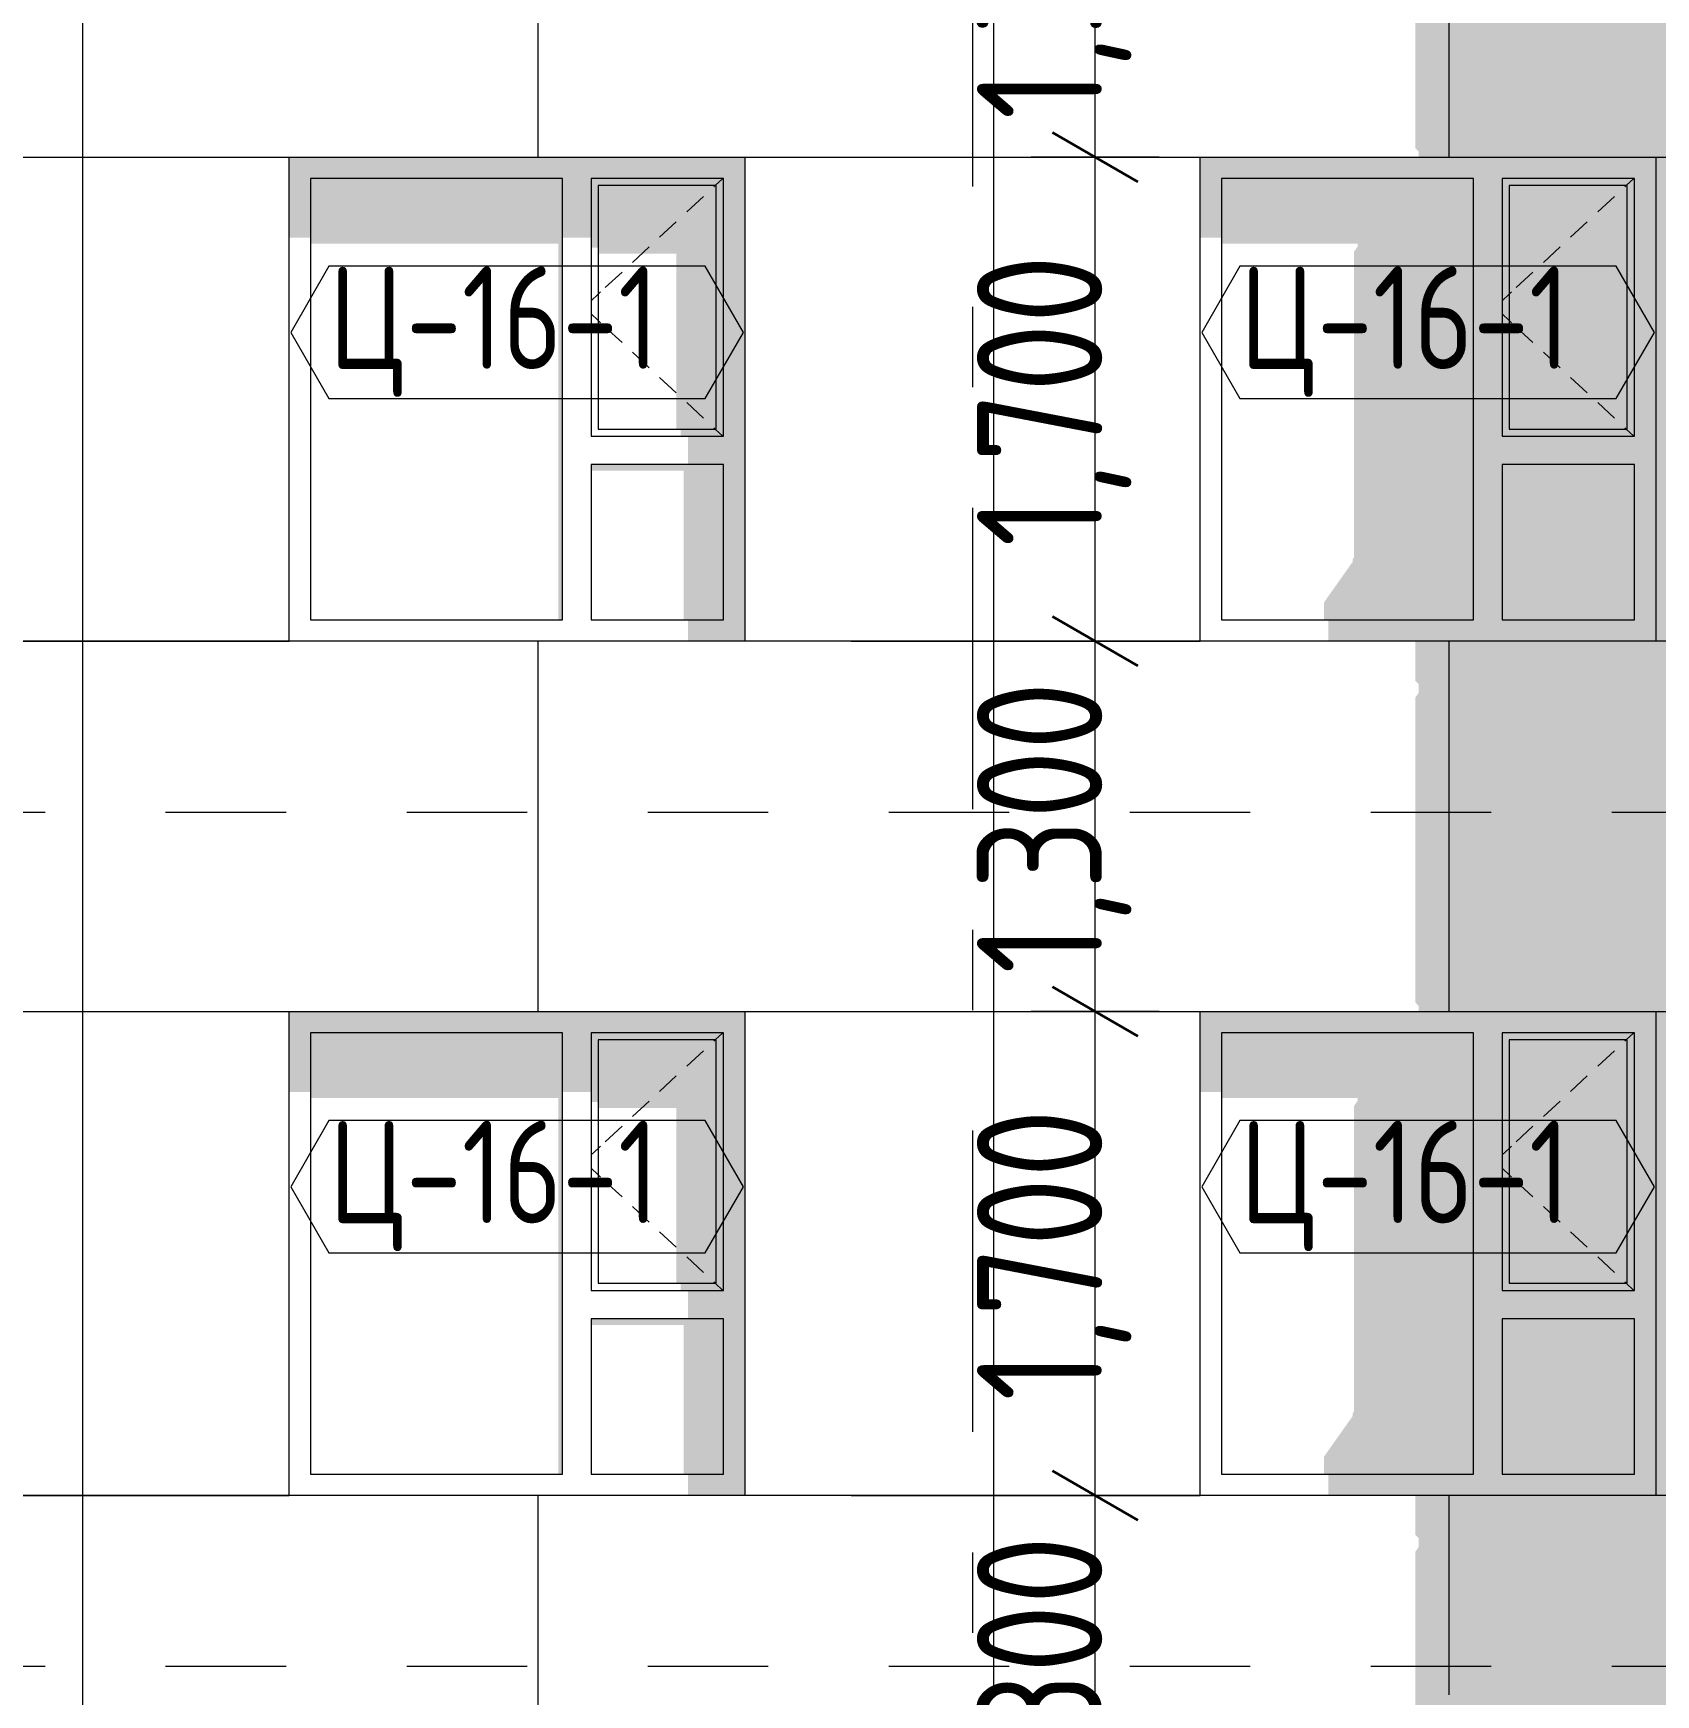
# Model space of a CAD drawing. Header units: millimetres. Extents: x 18162 to 7085488, y 72188 to 247925.
# Drawn here: x 4813140 to 4818840, y 91737 to 97572 of the extents above; entities that cross this region are included whole.
import ezdxf
from ezdxf.enums import TextEntityAlignment as Align

# ---------------------------------------------------------------- set-up
doc = ezdxf.new("R2010")
doc.units = ezdxf.units.MM
doc.header["$MEASUREMENT"] = 0
doc.linetypes.add('Dashed', pattern=[423.333333, 211.666667, -211.666667])
doc.linetypes.add('Double Dashed', pattern=[1093.611073, 529.166651, -211.666656, 141.111112, -211.666656])
for name, color, linetype in [('Archicad Windows', 7, 'Continuous'), ('Structural - Bearing', 7, 'Continuous'), ('Structural - Grid', 7, 'Continuous')]:
    doc.layers.add(name, color=color, linetype=linetype)
doc.styles.add('GENERATED_STYLE_3', font='', dxfattribs={"width": 0.8})
doc.styles.get('GENERATED_STYLE_3').set_extended_font_data('ISOCPEUR MON')
doc.dimstyles.new('GENERATED_STYLE__15', dxfattribs={"dimtxt": 440.00001, "dimasz": 228, "dimexe": 0.18, "dimexo": 150, "dimgap": 0, "dimtad": 1, "dimdec": 0, "dimzin": 0, "dimdsep": 46, "dimtxsty": 'GENERATED_STYLE_3', "dimblk": 'ARROWHEAD_2', "dimblk1": 'ARROWHEAD_2', "dimblk2": 'ARROWHEAD_2', "dimcen": 0.09, "dimclrd": 13, "dimclre": 13, "dimclrt": 13, "dimadec": 0, "dimazin": 0, "dimtfac": 1, "dimtdec": 4, "dimtmove": 0, "dimatfit": 3, "dimfxl": 1, "dimtolj": 1, "dimtzin": 0, "dimarcsym": 0})

# ---------------------------------------------------------------- blocks, each defined once
blk = doc.blocks.new('*X1772', base_point=(4860813, 82836.7))
at = {"layer": 'Structural - Bearing', "color": 8, "linetype": 'Continuous', "lineweight": 13}
for p, q in [((4813313, 94736.7), (4813313, 92436.7)), ((4814913, 94736.7), (4814913, 94136.7)), ((4816513, 94736.7), (4816513, 92436.7)), ((4818113, 94736.7), (4818113, 94136.7)), ((4813101.9, 94136.7), (4813313, 94136.7)), ((4813313, 94136.7), (4814039.5, 94136.7)), ((4815639.5, 94136.7), (4816013, 94136.7)), ((4816013, 94136.7), (4816513, 94136.7)), ((4816513, 94136.7), (4817239.5, 94136.7)), ((4818839.5, 94136.7), (4819213, 94136.7)), ((4813313, 92436.7), (4813101.9, 92436.7)), ((4813101.9, 92436.7), (4813313, 92436.7)), ((4813313, 92436.7), (4814039.5, 92436.7)), ((4813313, 92436.7), (4813313, 91836.7)), ((4814039.5, 92436.7), (4813313, 92436.7)), ((4814913, 92436.7), (4814913, 91836.7)), ((4816013, 92436.7), (4815639.5, 92436.7)), ((4816513, 92436.7), (4816013, 92436.7)), ((4816013, 92436.7), (4816513, 92436.7)), ((4816513, 92436.7), (4817239.5, 92436.7)), ((4816513, 92436.7), (4816513, 91836.7)), ((4817239.5, 92436.7), (4816513, 92436.7)), ((4818113, 92436.7), (4818113, 91836.7)), ((4819213, 92436.7), (4818839.5, 92436.7)), ((4813313, 91836.7), (4813313, 91736.7)), ((4814913, 91836.7), (4814913, 91736.7)), ((4816513, 91836.7), (4816513, 91736.7)), ((4818113, 91836.7), (4818113, 91736.7))]:
    blk.add_line(p, q, dxfattribs=at)
blk = doc.blocks.new('*X1780', base_point=(4860813, 82836.7))
at = {"layer": 'Structural - Bearing', "color": 8, "linetype": 'Continuous', "lineweight": 13}
for p, q in [((4813313, 97736.7), (4813313, 95436.7)), ((4814913, 97736.7), (4814913, 97136.7)), ((4816513, 97736.7), (4816513, 95436.7)), ((4818113, 97736.7), (4818113, 97136.7)), ((4813101.9, 97136.7), (4813313, 97136.7)), ((4813313, 97136.7), (4814039.5, 97136.7)), ((4815639.5, 97136.7), (4816013, 97136.7)), ((4816013, 97136.7), (4816513, 97136.7)), ((4816513, 97136.7), (4817239.5, 97136.7)), ((4818839.5, 97136.7), (4819213, 97136.7)), ((4813313, 95436.7), (4813101.9, 95436.7)), ((4813101.9, 95436.7), (4813313, 95436.7)), ((4813313, 95436.7), (4814039.5, 95436.7)), ((4813313, 95436.7), (4813313, 94836.7)), ((4814039.5, 95436.7), (4813313, 95436.7)), ((4814913, 95436.7), (4814913, 94836.7)), ((4816013, 95436.7), (4815639.5, 95436.7)), ((4816513, 95436.7), (4816013, 95436.7)), ((4816013, 95436.7), (4816513, 95436.7)), ((4816513, 95436.7), (4817239.5, 95436.7)), ((4816513, 95436.7), (4816513, 94836.7)), ((4817239.5, 95436.7), (4816513, 95436.7)), ((4818113, 95436.7), (4818113, 94836.7)), ((4819213, 95436.7), (4818839.5, 95436.7)), ((4813313, 94836.7), (4813313, 94736.7)), ((4814913, 94836.7), (4814913, 94736.7)), ((4816513, 94836.7), (4816513, 94736.7)), ((4818113, 94836.7), (4818113, 94736.7))]:
    blk.add_line(p, q, dxfattribs=at)
blk = doc.blocks.new('*X1968', base_point=(4860813, 82836.7))
at = {"layer": 'Structural - Bearing', "color": 8, "linetype": 'Continuous', "lineweight": 13}
for p, q in [((4813313, 91736.7), (4813313, 89436.7)), ((4814913, 91736.7), (4814913, 91136.7))]:
    blk.add_line(p, q, dxfattribs=at)
blk = doc.blocks.new('*D2099', base_point=(4860813, 82836.7))
at = {"color": 13, "linetype": 'Continuous', "lineweight": 13}
for p, q in [((4816869.9, 91136.7), (4816869.9, 92436.7)), ((4817094.9, 91136.7), (4816644.9, 91136.7)), ((4816869.9, 89436.7), (4816869.9, 91136.7)), ((4817094.9, 89436.7), (4816644.9, 89436.7)), ((4816869.9, 88136.7), (4816869.9, 89436.7))]:
    blk.add_line(p, q, dxfattribs=at)
at = {"color": 12, "linetype": 'Continuous', "lineweight": 35}
for p, q in [((4816719.9, 91223.3), (4817019.9, 91050.1)), ((4816719.9, 89523.3), (4817019.9, 89350.1))]:
    blk.add_line(p, q, dxfattribs=at)
at = {"color": 13, "lineweight": 13, "insert": (4816997.5, 89768.5), "char_height": 440, "attachment_point": 7, "rotation": 90, "style": 'GENERATED_STYLE_3'}
blk.add_mtext('\\A1;{\\pql;\\fISOCPEUR MON|b0|i0|c0|p0;\\W0.800000;1,700}', dxfattribs=at)
blk = doc.blocks.new('ARROWHEAD_2')
at = {"color": 0, "linetype": 'Continuous', "lineweight": 0}
for p, q in [((-0.378, -0.655), (0.378, 0.655)), ((0, 0), (-1, 0))]:
    blk.add_line(p, q, dxfattribs=at)
blk = doc.blocks.new('*D2100', base_point=(4860813, 82836.7))
at = {"color": 12, "linetype": 'Continuous', "lineweight": 35}
for p, q in [((4816719.9, 92523.3), (4817019.9, 92350.1)), ((4816719.9, 91223.3), (4817019.9, 91050.1))]:
    blk.add_line(p, q, dxfattribs=at)
at = {"color": 13, "linetype": 'Continuous', "lineweight": 13}
blk.add_line((4816869.9, 91136.7), (4816869.9, 92436.7), dxfattribs=at)
at = {"color": 13, "lineweight": 13, "insert": (4816997.5, 91268.5), "char_height": 440, "attachment_point": 7, "rotation": 90, "style": 'GENERATED_STYLE_3'}
blk.add_mtext('\\A1;{\\pql;\\fISOCPEUR MON|b0|i0|c0|p0;\\W0.800000;1,300}', dxfattribs=at)
blk = doc.blocks.new('*D2101', base_point=(4860813, 82836.7))
at = {"color": 13, "linetype": 'Continuous', "lineweight": 13}
for p, q in [((4816869.9, 94136.7), (4816869.9, 95436.7)), ((4817094.9, 94136.7), (4816644.9, 94136.7)), ((4816869.9, 92436.7), (4816869.9, 94136.7)), ((4817094.9, 92436.7), (4816644.9, 92436.7)), ((4816869.9, 91136.7), (4816869.9, 92436.7))]:
    blk.add_line(p, q, dxfattribs=at)
at = {"color": 12, "linetype": 'Continuous', "lineweight": 35}
for p, q in [((4816719.9, 94223.3), (4817019.9, 94050.1)), ((4816719.9, 92523.3), (4817019.9, 92350.1))]:
    blk.add_line(p, q, dxfattribs=at)
at = {"color": 13, "lineweight": 13, "insert": (4816997.5, 92768.5), "char_height": 440, "attachment_point": 7, "rotation": 90, "style": 'GENERATED_STYLE_3'}
blk.add_mtext('\\A1;{\\pql;\\fISOCPEUR MON|b0|i0|c0|p0;\\W0.800000;1,700}', dxfattribs=at)
blk = doc.blocks.new('*D2102', base_point=(4860813, 82836.7))
at = {"color": 12, "linetype": 'Continuous', "lineweight": 35}
for p, q in [((4816719.9, 95523.3), (4817019.9, 95350.1)), ((4816719.9, 94223.3), (4817019.9, 94050.1))]:
    blk.add_line(p, q, dxfattribs=at)
at = {"color": 13, "linetype": 'Continuous', "lineweight": 13}
blk.add_line((4816869.9, 94136.7), (4816869.9, 95436.7), dxfattribs=at)
at = {"color": 13, "lineweight": 13, "insert": (4816997.5, 94268.5), "char_height": 440, "attachment_point": 7, "rotation": 90, "style": 'GENERATED_STYLE_3'}
blk.add_mtext('\\A1;{\\pql;\\fISOCPEUR MON|b0|i0|c0|p0;\\W0.800000;1,300}', dxfattribs=at)
blk = doc.blocks.new('*D2103', base_point=(4860813, 82836.7))
at = {"color": 13, "linetype": 'Continuous', "lineweight": 13}
for p, q in [((4816869.9, 97136.7), (4816869.9, 98436.7)), ((4817094.9, 97136.7), (4816644.9, 97136.7)), ((4816869.9, 95436.7), (4816869.9, 97136.7)), ((4817094.9, 95436.7), (4816644.9, 95436.7)), ((4816869.9, 94136.7), (4816869.9, 95436.7))]:
    blk.add_line(p, q, dxfattribs=at)
at = {"color": 12, "linetype": 'Continuous', "lineweight": 35}
for p, q in [((4816719.9, 97223.3), (4817019.9, 97050.1)), ((4816719.9, 95523.3), (4817019.9, 95350.1))]:
    blk.add_line(p, q, dxfattribs=at)
at = {"color": 13, "lineweight": 13, "insert": (4816997.5, 95768.5), "char_height": 440, "attachment_point": 7, "rotation": 90, "style": 'GENERATED_STYLE_3'}
blk.add_mtext('\\A1;{\\pql;\\fISOCPEUR MON|b0|i0|c0|p0;\\W0.800000;1,700}', dxfattribs=at)
blk = doc.blocks.new('*D2104', base_point=(4860813, 82836.7))
at = {"color": 12, "linetype": 'Continuous', "lineweight": 35}
for p, q in [((4816719.9, 98523.3), (4817019.9, 98350.1)), ((4816719.9, 97223.3), (4817019.9, 97050.1))]:
    blk.add_line(p, q, dxfattribs=at)
at = {"color": 13, "linetype": 'Continuous', "lineweight": 13}
blk.add_line((4816869.9, 97136.7), (4816869.9, 98436.7), dxfattribs=at)
at = {"color": 13, "lineweight": 13, "insert": (4816997.5, 97268.5), "char_height": 440, "attachment_point": 7, "rotation": 90, "style": 'GENERATED_STYLE_3'}
blk.add_mtext('\\A1;{\\pql;\\fISOCPEUR MON|b0|i0|c0|p0;\\W0.800000;1,300}', dxfattribs=at)
blk = doc.blocks.new('*D2105', base_point=(4860813, 82836.7))
at = {"color": 12, "linetype": 'Continuous', "lineweight": 35}
for p, q in [((4816719.9, 100223.3), (4817019.9, 100050.1)), ((4816719.9, 98523.3), (4817019.9, 98350.1))]:
    blk.add_line(p, q, dxfattribs=at)
at = {"color": 13, "linetype": 'Continuous', "lineweight": 13}
for p, q in [((4817094.9, 100136.7), (4816644.9, 100136.7)), ((4816869.9, 98436.7), (4816869.9, 100136.7)), ((4817094.9, 98436.7), (4816644.9, 98436.7)), ((4816869.9, 97136.7), (4816869.9, 98436.7))]:
    blk.add_line(p, q, dxfattribs=at)
at = {"color": 13, "lineweight": 13, "insert": (4816997.5, 98768.5), "char_height": 440, "attachment_point": 7, "rotation": 90, "style": 'GENERATED_STYLE_3'}
blk.add_mtext('\\A1;{\\pql;\\fISOCPEUR MON|b0|i0|c0|p0;\\W0.800000;1,700}', dxfattribs=at)
blk = doc.blocks.new('Label_1_3', base_point=(4814839.5, 93286.7))
at = {"color": 13, "linetype": 'Continuous', "lineweight": 13, "flags": 128}
blk.add_lwpolyline([(4814044.4, 93520.9), (4814178.5, 93288.7), (4815500.6, 93288.7), (4815634.7, 93520.9), (4815500.6, 93753.2), (4814178.5, 93753.2)], close=True, dxfattribs=at)
at = {"color": 13, "lineweight": 13, "insert": (4814178.5, 93752.5), "char_height": 360, "attachment_point": 1, "style": 'GENERATED_STYLE_3'}
blk.add_mtext('\\A1;{\\pql;\\pt0,253000;\\fISOCPEUR MON|b0|i0|c0|p0;\\W0.800000;Ц-16-1\\fISOCPEUR MON|b0|i0|c0|p0;\\W0.800000;\\A1{\\H.66x;\\S^  ;}\\fISOCPEUR MON|b0|i0|c0|p0;\\W0.800000;\\fISOCPEUR MON|b0|i0|c0|p0;\\W0.800000;\\A1{\\H.66x;\\S^  ;}\\fISOCPEUR MON|b0|i0|c0|p0;\\W0.800000; \\fISOCPEUR MON|b0|i0|c0|p0;\\W0.800000;\\fISOCPEUR MON|b0|i0|c0|p0;\\W0.800000;\\fISOCPEUR MON|b0|i0|c0|p0;\\W0.800000;\\fISOCPEUR MON|b0|i0|c0|p0;\\W0.800000;\\fISOCPEUR MON|b0|i0|c0|p0;\\W0.800000;\\fISOCPEUR MON|b0|i0|c0|p0;\\W0.800000;\\fISOCPEUR MON|b0|i0|c0|p0;\\W0.800000;\\fISOCPEUR MON|b0|i0|c0|p0;\\W0.800000;\\fISOCPEUR MON|b0|i0|c0|p0;\\W0.800000;\\fISOCPEUR MON|b0|i0|c0|p0;\\W0.800000;\\fISOCPEUR MON|b0|i0|c0|p0;\\W0.800000;\\fISOCPEUR MON|b0|i0|c0|p0;\\W0.800000;\\fISOCPEUR MON|b0|i0|c0|p0;\\W0.800000;\\fISOCPEUR MON|b0|i0|c0|p0;\\W0.800000;\\fISOCPEUR MON|b0|i0|c0|p0;\\W0.800000;\\fISOCPEUR MON|b0|i0|c0|p0;\\W0.800000;\\fISOCPEUR MON|b0|i0|c0|p0;\\W0.800000;\\fISOCPEUR MON|b0|i0|c0|p0;\\W0.800000;\\fISOCPEUR MON|b0|i0|c0|p0;\\W0.800000;\\fISOCPEUR MON|b0|i0|c0|p0;\\W0.800000;\\fISOCPEUR MON|b0|i0|c0|p0;\\W0.800000;\\fISOCPEUR MON|b0|i0|c0|p0;\\W0.800000;\\fISOCPEUR MON|b0|i0|c0|p0;\\W0.800000;\\fISOCPEUR MON|b0|i0|c0|p0;\\W0.800000;\\fISOCPEUR MON|b0|i0|c0|p0;\\W0.800000;\\fISOCPEUR MON|b0|i0|c0|p0;\\W0.800000;\\fISOCPEUR MON|b0|i0|c0|p0;\\W0.800000;\\fISOCPEUR MON|b0|i0|c0|p0;\\W0.800000;\\fISOCPEUR MON|b0|i0|c0|p0;\\W0.800000;\\fISOCPEUR MON|b0|i0|c0|p0;\\W0.800000;\\fISOCPEUR MON|b0|i0|c0|p0;\\W0.800000;\\fISOCPEUR MON|b0|i0|c0|p0;\\W0.800000;\\fISOCPEUR MON|b0|i0|c0|p0;\\W0.800000;\\fISOCPEUR MON|b0|i0|c0|p0;\\W0.800000;\\fISOCPEUR MON|b0|i0|c0|p0;\\W0.800000;\\fISOCPEUR MON|b0|i0|c0|p0;\\W0.800000;\\fISOCPEUR MON|b0|i0|c0|p0;\\W0.800000;\\fISOCPEUR MON|b0|i0|c0|p0;\\W0.800000;\\fISOCPEUR MON|b0|i0|c0|p0;\\W0.800000;\\fISOCPEUR MON|b0|i0|c0|p0;\\W0.800000;\\fISOCPEUR MON|b0|i0|c0|p0;\\W0.800000;\\fISOCPEUR MON|b0|i0|c0|p0;\\W0.800000;\\fISOCPEUR MON|b0|i0|c0|p0;\\W0.800000;}', dxfattribs=at)
blk = doc.blocks.new('Label_2_3', base_point=(4818039.5, 93286.7))
at = {"color": 13, "linetype": 'Continuous', "lineweight": 13, "flags": 128}
blk.add_lwpolyline([(4817244.4, 93520.9), (4817378.5, 93288.7), (4818700.6, 93288.7), (4818834.7, 93520.9), (4818700.6, 93753.2), (4817378.5, 93753.2)], close=True, dxfattribs=at)
at = {"color": 13, "lineweight": 13, "insert": (4817378.5, 93752.5), "char_height": 360, "attachment_point": 1, "style": 'GENERATED_STYLE_3'}
blk.add_mtext('\\A1;{\\pql;\\pt0,253000;\\fISOCPEUR MON|b0|i0|c0|p0;\\W0.800000;Ц-16-1\\fISOCPEUR MON|b0|i0|c0|p0;\\W0.800000;\\A1{\\H.66x;\\S^  ;}\\fISOCPEUR MON|b0|i0|c0|p0;\\W0.800000;\\fISOCPEUR MON|b0|i0|c0|p0;\\W0.800000;\\A1{\\H.66x;\\S^  ;}\\fISOCPEUR MON|b0|i0|c0|p0;\\W0.800000; \\fISOCPEUR MON|b0|i0|c0|p0;\\W0.800000;\\fISOCPEUR MON|b0|i0|c0|p0;\\W0.800000;\\fISOCPEUR MON|b0|i0|c0|p0;\\W0.800000;\\fISOCPEUR MON|b0|i0|c0|p0;\\W0.800000;\\fISOCPEUR MON|b0|i0|c0|p0;\\W0.800000;\\fISOCPEUR MON|b0|i0|c0|p0;\\W0.800000;\\fISOCPEUR MON|b0|i0|c0|p0;\\W0.800000;\\fISOCPEUR MON|b0|i0|c0|p0;\\W0.800000;\\fISOCPEUR MON|b0|i0|c0|p0;\\W0.800000;\\fISOCPEUR MON|b0|i0|c0|p0;\\W0.800000;\\fISOCPEUR MON|b0|i0|c0|p0;\\W0.800000;\\fISOCPEUR MON|b0|i0|c0|p0;\\W0.800000;\\fISOCPEUR MON|b0|i0|c0|p0;\\W0.800000;\\fISOCPEUR MON|b0|i0|c0|p0;\\W0.800000;\\fISOCPEUR MON|b0|i0|c0|p0;\\W0.800000;\\fISOCPEUR MON|b0|i0|c0|p0;\\W0.800000;\\fISOCPEUR MON|b0|i0|c0|p0;\\W0.800000;\\fISOCPEUR MON|b0|i0|c0|p0;\\W0.800000;\\fISOCPEUR MON|b0|i0|c0|p0;\\W0.800000;\\fISOCPEUR MON|b0|i0|c0|p0;\\W0.800000;\\fISOCPEUR MON|b0|i0|c0|p0;\\W0.800000;\\fISOCPEUR MON|b0|i0|c0|p0;\\W0.800000;\\fISOCPEUR MON|b0|i0|c0|p0;\\W0.800000;\\fISOCPEUR MON|b0|i0|c0|p0;\\W0.800000;\\fISOCPEUR MON|b0|i0|c0|p0;\\W0.800000;\\fISOCPEUR MON|b0|i0|c0|p0;\\W0.800000;\\fISOCPEUR MON|b0|i0|c0|p0;\\W0.800000;\\fISOCPEUR MON|b0|i0|c0|p0;\\W0.800000;\\fISOCPEUR MON|b0|i0|c0|p0;\\W0.800000;\\fISOCPEUR MON|b0|i0|c0|p0;\\W0.800000;\\fISOCPEUR MON|b0|i0|c0|p0;\\W0.800000;\\fISOCPEUR MON|b0|i0|c0|p0;\\W0.800000;\\fISOCPEUR MON|b0|i0|c0|p0;\\W0.800000;\\fISOCPEUR MON|b0|i0|c0|p0;\\W0.800000;\\fISOCPEUR MON|b0|i0|c0|p0;\\W0.800000;\\fISOCPEUR MON|b0|i0|c0|p0;\\W0.800000;\\fISOCPEUR MON|b0|i0|c0|p0;\\W0.800000;\\fISOCPEUR MON|b0|i0|c0|p0;\\W0.800000;\\fISOCPEUR MON|b0|i0|c0|p0;\\W0.800000;\\fISOCPEUR MON|b0|i0|c0|p0;\\W0.800000;\\fISOCPEUR MON|b0|i0|c0|p0;\\W0.800000;\\fISOCPEUR MON|b0|i0|c0|p0;\\W0.800000;\\fISOCPEUR MON|b0|i0|c0|p0;\\W0.800000;}', dxfattribs=at)
blk = doc.blocks.new('Label_6_3', base_point=(4814839.5, 96286.7))
at = {"color": 13, "linetype": 'Continuous', "lineweight": 13, "flags": 128}
blk.add_lwpolyline([(4814044.4, 96520.9), (4814178.5, 96288.7), (4815500.6, 96288.7), (4815634.7, 96520.9), (4815500.6, 96753.2), (4814178.5, 96753.2)], close=True, dxfattribs=at)
at = {"color": 13, "lineweight": 13, "insert": (4814178.5, 96752.5), "char_height": 360, "attachment_point": 1, "style": 'GENERATED_STYLE_3'}
blk.add_mtext('\\A1;{\\pql;\\pt0,253000;\\fISOCPEUR MON|b0|i0|c0|p0;\\W0.800000;Ц-16-1\\fISOCPEUR MON|b0|i0|c0|p0;\\W0.800000;\\A1{\\H.66x;\\S^  ;}\\fISOCPEUR MON|b0|i0|c0|p0;\\W0.800000;\\fISOCPEUR MON|b0|i0|c0|p0;\\W0.800000;\\A1{\\H.66x;\\S^  ;}\\fISOCPEUR MON|b0|i0|c0|p0;\\W0.800000; \\fISOCPEUR MON|b0|i0|c0|p0;\\W0.800000;\\fISOCPEUR MON|b0|i0|c0|p0;\\W0.800000;\\fISOCPEUR MON|b0|i0|c0|p0;\\W0.800000;\\fISOCPEUR MON|b0|i0|c0|p0;\\W0.800000;\\fISOCPEUR MON|b0|i0|c0|p0;\\W0.800000;\\fISOCPEUR MON|b0|i0|c0|p0;\\W0.800000;\\fISOCPEUR MON|b0|i0|c0|p0;\\W0.800000;\\fISOCPEUR MON|b0|i0|c0|p0;\\W0.800000;\\fISOCPEUR MON|b0|i0|c0|p0;\\W0.800000;\\fISOCPEUR MON|b0|i0|c0|p0;\\W0.800000;\\fISOCPEUR MON|b0|i0|c0|p0;\\W0.800000;\\fISOCPEUR MON|b0|i0|c0|p0;\\W0.800000;\\fISOCPEUR MON|b0|i0|c0|p0;\\W0.800000;\\fISOCPEUR MON|b0|i0|c0|p0;\\W0.800000;\\fISOCPEUR MON|b0|i0|c0|p0;\\W0.800000;\\fISOCPEUR MON|b0|i0|c0|p0;\\W0.800000;\\fISOCPEUR MON|b0|i0|c0|p0;\\W0.800000;\\fISOCPEUR MON|b0|i0|c0|p0;\\W0.800000;\\fISOCPEUR MON|b0|i0|c0|p0;\\W0.800000;\\fISOCPEUR MON|b0|i0|c0|p0;\\W0.800000;\\fISOCPEUR MON|b0|i0|c0|p0;\\W0.800000;\\fISOCPEUR MON|b0|i0|c0|p0;\\W0.800000;\\fISOCPEUR MON|b0|i0|c0|p0;\\W0.800000;\\fISOCPEUR MON|b0|i0|c0|p0;\\W0.800000;\\fISOCPEUR MON|b0|i0|c0|p0;\\W0.800000;\\fISOCPEUR MON|b0|i0|c0|p0;\\W0.800000;\\fISOCPEUR MON|b0|i0|c0|p0;\\W0.800000;\\fISOCPEUR MON|b0|i0|c0|p0;\\W0.800000;\\fISOCPEUR MON|b0|i0|c0|p0;\\W0.800000;\\fISOCPEUR MON|b0|i0|c0|p0;\\W0.800000;\\fISOCPEUR MON|b0|i0|c0|p0;\\W0.800000;\\fISOCPEUR MON|b0|i0|c0|p0;\\W0.800000;\\fISOCPEUR MON|b0|i0|c0|p0;\\W0.800000;\\fISOCPEUR MON|b0|i0|c0|p0;\\W0.800000;\\fISOCPEUR MON|b0|i0|c0|p0;\\W0.800000;\\fISOCPEUR MON|b0|i0|c0|p0;\\W0.800000;\\fISOCPEUR MON|b0|i0|c0|p0;\\W0.800000;\\fISOCPEUR MON|b0|i0|c0|p0;\\W0.800000;\\fISOCPEUR MON|b0|i0|c0|p0;\\W0.800000;\\fISOCPEUR MON|b0|i0|c0|p0;\\W0.800000;\\fISOCPEUR MON|b0|i0|c0|p0;\\W0.800000;\\fISOCPEUR MON|b0|i0|c0|p0;\\W0.800000;\\fISOCPEUR MON|b0|i0|c0|p0;\\W0.800000;}', dxfattribs=at)
blk = doc.blocks.new('Label_7_3', base_point=(4818039.5, 96286.7))
at = {"color": 13, "linetype": 'Continuous', "lineweight": 13, "flags": 128}
blk.add_lwpolyline([(4817244.4, 96520.9), (4817378.5, 96288.7), (4818700.6, 96288.7), (4818834.7, 96520.9), (4818700.6, 96753.2), (4817378.5, 96753.2)], close=True, dxfattribs=at)
at = {"color": 13, "lineweight": 13, "insert": (4817378.5, 96752.5), "char_height": 360, "attachment_point": 1, "style": 'GENERATED_STYLE_3'}
blk.add_mtext('\\A1;{\\pql;\\pt0,253000;\\fISOCPEUR MON|b0|i0|c0|p0;\\W0.800000;Ц-16-1\\fISOCPEUR MON|b0|i0|c0|p0;\\W0.800000;\\A1{\\H.66x;\\S^  ;}\\fISOCPEUR MON|b0|i0|c0|p0;\\W0.800000;\\fISOCPEUR MON|b0|i0|c0|p0;\\W0.800000;\\A1{\\H.66x;\\S^  ;}\\fISOCPEUR MON|b0|i0|c0|p0;\\W0.800000; \\fISOCPEUR MON|b0|i0|c0|p0;\\W0.800000;\\fISOCPEUR MON|b0|i0|c0|p0;\\W0.800000;\\fISOCPEUR MON|b0|i0|c0|p0;\\W0.800000;\\fISOCPEUR MON|b0|i0|c0|p0;\\W0.800000;\\fISOCPEUR MON|b0|i0|c0|p0;\\W0.800000;\\fISOCPEUR MON|b0|i0|c0|p0;\\W0.800000;\\fISOCPEUR MON|b0|i0|c0|p0;\\W0.800000;\\fISOCPEUR MON|b0|i0|c0|p0;\\W0.800000;\\fISOCPEUR MON|b0|i0|c0|p0;\\W0.800000;\\fISOCPEUR MON|b0|i0|c0|p0;\\W0.800000;\\fISOCPEUR MON|b0|i0|c0|p0;\\W0.800000;\\fISOCPEUR MON|b0|i0|c0|p0;\\W0.800000;\\fISOCPEUR MON|b0|i0|c0|p0;\\W0.800000;\\fISOCPEUR MON|b0|i0|c0|p0;\\W0.800000;\\fISOCPEUR MON|b0|i0|c0|p0;\\W0.800000;\\fISOCPEUR MON|b0|i0|c0|p0;\\W0.800000;\\fISOCPEUR MON|b0|i0|c0|p0;\\W0.800000;\\fISOCPEUR MON|b0|i0|c0|p0;\\W0.800000;\\fISOCPEUR MON|b0|i0|c0|p0;\\W0.800000;\\fISOCPEUR MON|b0|i0|c0|p0;\\W0.800000;\\fISOCPEUR MON|b0|i0|c0|p0;\\W0.800000;\\fISOCPEUR MON|b0|i0|c0|p0;\\W0.800000;\\fISOCPEUR MON|b0|i0|c0|p0;\\W0.800000;\\fISOCPEUR MON|b0|i0|c0|p0;\\W0.800000;\\fISOCPEUR MON|b0|i0|c0|p0;\\W0.800000;\\fISOCPEUR MON|b0|i0|c0|p0;\\W0.800000;\\fISOCPEUR MON|b0|i0|c0|p0;\\W0.800000;\\fISOCPEUR MON|b0|i0|c0|p0;\\W0.800000;\\fISOCPEUR MON|b0|i0|c0|p0;\\W0.800000;\\fISOCPEUR MON|b0|i0|c0|p0;\\W0.800000;\\fISOCPEUR MON|b0|i0|c0|p0;\\W0.800000;\\fISOCPEUR MON|b0|i0|c0|p0;\\W0.800000;\\fISOCPEUR MON|b0|i0|c0|p0;\\W0.800000;\\fISOCPEUR MON|b0|i0|c0|p0;\\W0.800000;\\fISOCPEUR MON|b0|i0|c0|p0;\\W0.800000;\\fISOCPEUR MON|b0|i0|c0|p0;\\W0.800000;\\fISOCPEUR MON|b0|i0|c0|p0;\\W0.800000;\\fISOCPEUR MON|b0|i0|c0|p0;\\W0.800000;\\fISOCPEUR MON|b0|i0|c0|p0;\\W0.800000;\\fISOCPEUR MON|b0|i0|c0|p0;\\W0.800000;\\fISOCPEUR MON|b0|i0|c0|p0;\\W0.800000;\\fISOCPEUR MON|b0|i0|c0|p0;\\W0.800000;\\fISOCPEUR MON|b0|i0|c0|p0;\\W0.800000;}', dxfattribs=at)
blk = doc.blocks.new('Standard grid marker[369]_3', base_point=(4816439.5, 142836.7))
at = {"layer": 'Structural - Grid', "color": 13, "linetype": 'Double Dashed', "lineweight": 13, "ltscale": 2}
blk.add_line((4816439.5, 141836.7), (4816439.5, 80336.7), dxfattribs=at)
at = {"layer": 'Structural - Grid', "color": 13, "lineweight": 13, "style": 'GENERATED_STYLE_3'}
blk.add_attdef('AC_MarkerText_1', text='', height=500, rotation=360, dxfattribs=at).set_placement((4816439.5, 78986.7), align=Align.TOP_CENTER)

msp = doc.modelspace()

# ---------------------------------------------------------------- hatches: boundary and pattern name
at = {"layer": 'Archicad Windows', "linetype": 'Continuous', "lineweight": 0}
for points in [[(4814999.5, 97061.7), (4815099.5, 97061.7), (4815564.5, 97061.7), (4815639.5, 97061.7), (4815639.5, 97136.7), (4814039.5, 97136.7), (4814039.5, 97061.7), (4814114.5, 97061.7)], [(4818199.5, 97061.7), (4818299.5, 97061.7), (4818764.5, 97061.7), (4818839.5, 97061.7), (4818839.5, 97136.7), (4817239.5, 97136.7), (4817239.5, 97061.7), (4817314.5, 97061.7)], [(4814039.5, 97061.7), (4814039.5, 96853.8), (4814114.5, 96853.8), (4814114.5, 97061.7)], [(4814999.5, 97061.7), (4814114.5, 97061.7), (4814114.5, 96832.6), (4814984.5, 96832.6), (4814984.5, 95511.7), (4814999.5, 95511.7)], [(4815099.5, 97061.7), (4814999.5, 97061.7), (4814999.5, 96853.8), (4815099.5, 96853.8)], [(4815564.5, 97061.7), (4815099.5, 97061.7), (4815099.5, 97036.7), (4815124.5, 97036.7), (4815539.5, 97036.7), (4815564.5, 97036.7)], [(4815099.5, 97036.7), (4815099.5, 96818.5), (4815124.5, 96818.5), (4815124.5, 97036.7)], [(4815539.5, 97036.7), (4815124.5, 97036.7), (4815124.5, 96797.3), (4815399.5, 96797.3), (4815399.5, 96181.7), (4815539.5, 96181.7)], [(4815539.5, 96181.7), (4815564.5, 96181.7), (4815564.5, 97036.7), (4815539.5, 97036.7)], [(4815564.5, 96156.7), (4815564.5, 96056.7), (4815564.5, 95511.7), (4815639.5, 95511.7), (4815639.5, 97061.7), (4815564.5, 97061.7)], [(4817314.5, 97061.7), (4817239.5, 97061.7), (4817239.5, 96853.8), (4817314.5, 96853.8)], [(4818199.5, 97061.7), (4817314.5, 97061.7), (4817314.5, 96832.6), (4817792.1, 96832.6), (4817792.1, 96821.9), (4817779.5, 96804.2), (4817779.5, 95731.2), (4817774.5, 95724.2), (4817774.5, 95714.9), (4817674.5, 95573.4), (4817674.5, 95511.7), (4818199.5, 95511.7)], [(4818299.5, 96056.7), (4818299.5, 96156.7), (4818299.5, 97061.7), (4818199.5, 97061.7), (4818199.5, 95511.7), (4818299.5, 95511.7)], [(4818764.5, 97061.7), (4818299.5, 97061.7), (4818299.5, 97036.7), (4818324.5, 97036.7), (4818739.5, 97036.7), (4818764.5, 97036.7)], [(4818324.5, 97036.7), (4818299.5, 97036.7), (4818299.5, 96181.7), (4818324.5, 96181.7)], [(4818739.5, 96181.7), (4818739.5, 97036.7), (4818324.5, 97036.7), (4818324.5, 96181.7)], [(4818739.5, 96181.7), (4818764.5, 96181.7), (4818764.5, 97036.7), (4818739.5, 97036.7)], [(4818764.5, 96156.7), (4818764.5, 96056.7), (4818764.5, 95511.7), (4818839.5, 95511.7), (4818839.5, 97061.7), (4818764.5, 97061.7)], [(4815564.5, 96181.7), (4815414.5, 96181.7), (4815414.5, 96156.7), (4815564.5, 96156.7)], [(4818324.5, 96181.7), (4818299.5, 96181.7), (4818299.5, 96156.7), (4818764.5, 96156.7), (4818764.5, 96181.7), (4818739.5, 96181.7)], [(4815564.5, 96156.7), (4815439.5, 96156.7), (4815439.5, 96056.7), (4815564.5, 96056.7)], [(4818764.5, 96056.7), (4818764.5, 96156.7), (4818299.5, 96156.7), (4818299.5, 96056.7)], [(4815564.5, 96056.7), (4815099.5, 96056.7), (4815099.5, 96035.5), (4815424.5, 96035.5), (4815424.5, 95511.7), (4815564.5, 95511.7)], [(4818764.5, 95511.7), (4818764.5, 96056.7), (4818299.5, 96056.7), (4818299.5, 95511.7)], [(4815439.5, 95436.7), (4815639.5, 95436.7), (4815639.5, 95511.7), (4815439.5, 95511.7)], [(4818839.5, 95511.7), (4817689.5, 95511.7), (4817689.5, 95436.7), (4818839.5, 95436.7)], [(4814999.5, 94061.7), (4815099.5, 94061.7), (4815564.5, 94061.7), (4815639.5, 94061.7), (4815639.5, 94136.7), (4814039.5, 94136.7), (4814039.5, 94061.7), (4814114.5, 94061.7)], [(4818199.5, 94061.7), (4818299.5, 94061.7), (4818764.5, 94061.7), (4818839.5, 94061.7), (4818839.5, 94136.7), (4817239.5, 94136.7), (4817239.5, 94061.7), (4817314.5, 94061.7)], [(4814039.5, 93853.8), (4814114.5, 93853.8), (4814114.5, 94061.7), (4814039.5, 94061.7)], [(4814999.5, 94061.7), (4814114.5, 94061.7), (4814114.5, 93832.6), (4814984.5, 93832.6), (4814984.5, 92511.7), (4814999.5, 92511.7)], [(4815099.5, 94061.7), (4814999.5, 94061.7), (4814999.5, 93853.8), (4815099.5, 93853.8)], [(4815564.5, 94061.7), (4815099.5, 94061.7), (4815099.5, 94036.7), (4815124.5, 94036.7), (4815539.5, 94036.7), (4815564.5, 94036.7)], [(4815564.5, 93156.7), (4815564.5, 93056.7), (4815564.5, 92511.7), (4815639.5, 92511.7), (4815639.5, 94061.7), (4815564.5, 94061.7)], [(4817314.5, 94061.7), (4817239.5, 94061.7), (4817239.5, 93853.8), (4817314.5, 93853.8)], [(4817314.5, 94061.7), (4817314.5, 93832.6), (4817792.1, 93832.6), (4817792.1, 93821.9), (4817779.5, 93804.2), (4817779.5, 92731.2), (4817774.5, 92724.2), (4817774.5, 92714.9), (4817674.5, 92573.4), (4817674.5, 92511.7), (4818199.5, 92511.7), (4818199.5, 94061.7)], [(4818299.5, 93056.7), (4818299.5, 93156.7), (4818299.5, 94061.7), (4818199.5, 94061.7), (4818199.5, 92511.7), (4818299.5, 92511.7)], [(4818764.5, 94061.7), (4818299.5, 94061.7), (4818299.5, 94036.7), (4818324.5, 94036.7), (4818739.5, 94036.7), (4818764.5, 94036.7)], [(4818764.5, 93156.7), (4818764.5, 93056.7), (4818764.5, 92511.7), (4818839.5, 92511.7), (4818839.5, 94061.7), (4818764.5, 94061.7)], [(4815099.5, 94036.7), (4815099.5, 93818.5), (4815124.5, 93818.5), (4815124.5, 94036.7)], [(4815539.5, 94036.7), (4815124.5, 94036.7), (4815124.5, 93797.3), (4815399.5, 93797.3), (4815399.5, 93181.7), (4815539.5, 93181.7)], [(4815539.5, 93181.7), (4815564.5, 93181.7), (4815564.5, 94036.7), (4815539.5, 94036.7)], [(4818324.5, 94036.7), (4818299.5, 94036.7), (4818299.5, 93181.7), (4818324.5, 93181.7)], [(4818739.5, 93181.7), (4818739.5, 94036.7), (4818324.5, 94036.7), (4818324.5, 93181.7)], [(4818739.5, 93181.7), (4818764.5, 93181.7), (4818764.5, 94036.7), (4818739.5, 94036.7)], [(4815564.5, 93181.7), (4815414.5, 93181.7), (4815414.5, 93156.7), (4815564.5, 93156.7)], [(4815564.5, 93156.7), (4815439.5, 93156.7), (4815439.5, 93056.7), (4815564.5, 93056.7)], [(4818324.5, 93181.7), (4818299.5, 93181.7), (4818299.5, 93156.7), (4818764.5, 93156.7), (4818764.5, 93181.7), (4818739.5, 93181.7)], [(4818764.5, 93056.7), (4818764.5, 93156.7), (4818299.5, 93156.7), (4818299.5, 93056.7)], [(4815099.5, 93056.7), (4815099.5, 93035.5), (4815424.5, 93035.5), (4815424.5, 92511.7), (4815564.5, 92511.7), (4815564.5, 93056.7)], [(4818764.5, 92511.7), (4818764.5, 93056.7), (4818299.5, 93056.7), (4818299.5, 92511.7)], [(4815439.5, 92436.7), (4815639.5, 92436.7), (4815639.5, 92511.7), (4815439.5, 92511.7)], [(4818839.5, 92511.7), (4817689.5, 92511.7), (4817689.5, 92436.7), (4818839.5, 92436.7)]]:
    msp.add_hatch(color=49, dxfattribs=at).paths.add_polyline_path(points)
at = {"layer": 'Structural - Bearing', "linetype": 'Continuous', "lineweight": 0}
for points in [[(4817994.5, 95238.2), (4817994.5, 94736.7), (4819239.5, 94736.7), (4819239.5, 94786.7), (4819427.5, 94786.7), (4819427.5, 94806.7), (4819289.5, 94806.7), (4819289.5, 94866.7), (4819277.1, 94866.7), (4819277.1, 97496.7), (4819289.5, 97496.7), (4819289.5, 97556.7), (4822489.5, 97556.7), (4822489.5, 97516), (4822539.5, 97586.7), (4819239.5, 97586.7), (4819239.5, 97736.7), (4817994.5, 97736.7), (4817994.5, 97168.2), (4818007.1, 97155.6), (4818007.1, 97136.7), (4818839.5, 97136.7), (4818839.5, 95436.7), (4817994.5, 95436.7), (4817994.5, 95298.2), (4818007.1, 95285.6), (4818007.1, 95256)], [(4818007.1, 92256), (4817994.5, 92238.2), (4817994.5, 91736.7), (4819239.5, 91736.7), (4819239.5, 91786.7), (4822475.4, 91786.7), (4822489.5, 91806.7), (4819289.5, 91806.7), (4819289.5, 91866.7), (4819277.1, 91866.7), (4819277.1, 94496.7), (4819289.5, 94496.7), (4819289.5, 94556.7), (4822489.5, 94556.7), (4822489.5, 94516), (4822539.5, 94586.7), (4819239.5, 94586.7), (4819239.5, 94736.7), (4817994.5, 94736.7), (4817994.5, 94168.2), (4818007.1, 94155.6), (4818007.1, 94136.7), (4818839.5, 94136.7), (4818839.5, 92436.7), (4817994.5, 92436.7), (4817994.5, 92298.2), (4818007.1, 92285.6)], [(4817994.5, 91168.2), (4818007.1, 91155.6), (4818007.1, 91136.7), (4818839.5, 91136.7), (4818839.5, 89436.7), (4817994.5, 89436.7), (4817994.5, 89298.2), (4818007.1, 89285.6), (4818007.1, 89256), (4817994.5, 89238.2), (4817994.5, 88786.7), (4819427.5, 88786.7), (4819427.5, 88806.7), (4819289.5, 88806.7), (4819289.5, 88866.7), (4819277.1, 88866.7), (4819277.1, 91496.7), (4819289.5, 91496.7), (4819289.5, 91556.7), (4822489.5, 91556.7), (4822489.5, 91516), (4822539.5, 91586.7), (4819239.5, 91586.7), (4819239.5, 91736.7), (4817994.5, 91736.7)]]:
    msp.add_hatch(color=49, dxfattribs=at).paths.add_polyline_path(points)

# ---------------------------------------------------------------- linework, layer by layer
at = {"color": 8, "linetype": 'Dashed', "lineweight": 13, "ltscale": 2}
for p, q in [((4805138.5, 94836.7), (4846132, 94836.7)), ((4805138.5, 91836.7), (4846132, 91836.7))]:
    msp.add_line(p, q, dxfattribs=at)
at = {"layer": 'Archicad Windows', "color": 7, "linetype": 'Continuous', "lineweight": 13}
for p, q in [((4814039.5, 97136.7), (4815639.5, 97136.7)), ((4814039.5, 95436.7), (4814039.5, 97136.7)), ((4815639.5, 97136.7), (4815639.5, 95436.7)), ((4817239.5, 95436.7), (4817239.5, 97136.7)), ((4817239.5, 97136.7), (4818839.5, 97136.7)), ((4818839.5, 97136.7), (4818839.5, 95436.7)), ((4815639.5, 95436.7), (4814039.5, 95436.7)), ((4818839.5, 95436.7), (4817239.5, 95436.7)), ((4814039.5, 94136.7), (4815639.5, 94136.7)), ((4814039.5, 92436.7), (4814039.5, 94136.7)), ((4815639.5, 94136.7), (4815639.5, 92436.7)), ((4817239.5, 92436.7), (4817239.5, 94136.7)), ((4817239.5, 94136.7), (4818839.5, 94136.7)), ((4818839.5, 94136.7), (4818839.5, 92436.7)), ((4815639.5, 92436.7), (4814039.5, 92436.7)), ((4818839.5, 92436.7), (4817239.5, 92436.7))]:
    msp.add_line(p, q, dxfattribs=at)
at = {"layer": 'Archicad Windows', "color": 7, "linetype": 'Continuous', "lineweight": 9}
for p, q in [((4814114.5, 97061.7), (4814114.5, 95511.7)), ((4814999.5, 97061.7), (4814114.5, 97061.7)), ((4814999.5, 95511.7), (4814999.5, 97061.7)), ((4815099.5, 97061.7), (4815099.5, 96156.7)), ((4815564.5, 97061.7), (4815099.5, 97061.7)), ((4815124.5, 97036.7), (4815124.5, 96181.7)), ((4815539.5, 97036.7), (4815124.5, 97036.7)), ((4815535.6, 97036.7), (4815530.9, 97032.3)), ((4815562.6, 97061.7), (4815535.6, 97036.7)), ((4815539.5, 96181.7), (4815539.5, 97036.7)), ((4815564.5, 96156.7), (4815564.5, 97061.7)), ((4817314.5, 97061.7), (4817314.5, 95511.7)), ((4818199.5, 97061.7), (4817314.5, 97061.7)), ((4818199.5, 95511.7), (4818199.5, 97061.7)), ((4818299.5, 97061.7), (4818299.5, 96156.7)), ((4818764.5, 97061.7), (4818299.5, 97061.7)), ((4818324.5, 97036.7), (4818324.5, 96181.7)), ((4818739.5, 97036.7), (4818324.5, 97036.7)), ((4818735.6, 97036.7), (4818730.9, 97032.3)), ((4818762.6, 97061.7), (4818735.6, 97036.7)), ((4818739.5, 96181.7), (4818739.5, 97036.7)), ((4818764.5, 96156.7), (4818764.5, 97061.7)), ((4815494.2, 96998.3), (4815435.5, 96943.9)), ((4818694.2, 96998.3), (4818635.5, 96943.9)), ((4815398.9, 96909.9), (4815340.2, 96855.5)), ((4818598.9, 96909.9), (4818540.2, 96855.5)), ((4815303.5, 96821.5), (4815244.9, 96767.1)), ((4818503.5, 96821.5), (4818444.9, 96767.1)), ((4815208.2, 96733.1), (4815149.5, 96678.7)), ((4818408.2, 96733.1), (4818349.5, 96678.7)), ((4815124.5, 96655.5), (4815099.5, 96632.4)), ((4815133.2, 96663.6), (4815124.5, 96655.5)), ((4818324.5, 96655.5), (4818299.5, 96632.4)), ((4818333.2, 96663.6), (4818324.5, 96655.5)), ((4815124.5, 96562.8), (4815099.5, 96586)), ((4818324.5, 96562.8), (4818299.5, 96586)), ((4815133.2, 96554.8), (4815124.5, 96562.8)), ((4815208.2, 96485.2), (4815149.5, 96539.6)), ((4818333.2, 96554.8), (4818324.5, 96562.8)), ((4818408.2, 96485.2), (4818349.5, 96539.6)), ((4815303.5, 96396.8), (4815244.9, 96451.2)), ((4818503.5, 96396.8), (4818444.9, 96451.2)), ((4815398.9, 96308.5), (4815340.2, 96362.9)), ((4818598.9, 96308.5), (4818540.2, 96362.9)), ((4815494.2, 96220.1), (4815435.5, 96274.5)), ((4818694.2, 96220.1), (4818635.5, 96274.5)), ((4815124.5, 96181.7), (4815539.5, 96181.7)), ((4815535.6, 96181.7), (4815530.9, 96186.1)), ((4815562.6, 96156.7), (4815535.6, 96181.7)), ((4818324.5, 96181.7), (4818739.5, 96181.7)), ((4818735.6, 96181.7), (4818730.9, 96186.1)), ((4818762.6, 96156.7), (4818735.6, 96181.7)), ((4815099.5, 96156.7), (4815564.5, 96156.7)), ((4818299.5, 96156.7), (4818764.5, 96156.7)), ((4815099.5, 96056.7), (4815099.5, 95511.7)), ((4815564.5, 96056.7), (4815099.5, 96056.7)), ((4815564.5, 95511.7), (4815564.5, 96056.7)), ((4818299.5, 96056.7), (4818299.5, 95511.7)), ((4818764.5, 96056.7), (4818299.5, 96056.7)), ((4818764.5, 95511.7), (4818764.5, 96056.7)), ((4814114.5, 95511.7), (4814999.5, 95511.7)), ((4815099.5, 95511.7), (4815564.5, 95511.7)), ((4817314.5, 95511.7), (4818199.5, 95511.7)), ((4818299.5, 95511.7), (4818764.5, 95511.7)), ((4814114.5, 94061.7), (4814114.5, 92511.7)), ((4814999.5, 94061.7), (4814114.5, 94061.7)), ((4814999.5, 92511.7), (4814999.5, 94061.7)), ((4815099.5, 94061.7), (4815099.5, 93156.7)), ((4815564.5, 94061.7), (4815099.5, 94061.7)), ((4815562.6, 94061.7), (4815535.6, 94036.7)), ((4815564.5, 93156.7), (4815564.5, 94061.7)), ((4817314.5, 94061.7), (4817314.5, 92511.7)), ((4818199.5, 94061.7), (4817314.5, 94061.7)), ((4818199.5, 92511.7), (4818199.5, 94061.7)), ((4818299.5, 94061.7), (4818299.5, 93156.7)), ((4818764.5, 94061.7), (4818299.5, 94061.7)), ((4818762.6, 94061.7), (4818735.6, 94036.7)), ((4818764.5, 93156.7), (4818764.5, 94061.7)), ((4815124.5, 94036.7), (4815124.5, 93181.7)), ((4815539.5, 94036.7), (4815124.5, 94036.7)), ((4815535.6, 94036.7), (4815530.9, 94032.3)), ((4815539.5, 93181.7), (4815539.5, 94036.7)), ((4818324.5, 94036.7), (4818324.5, 93181.7)), ((4818739.5, 94036.7), (4818324.5, 94036.7)), ((4818735.6, 94036.7), (4818730.9, 94032.3)), ((4818739.5, 93181.7), (4818739.5, 94036.7)), ((4815494.2, 93998.3), (4815435.5, 93943.9)), ((4818694.2, 93998.3), (4818635.5, 93943.9)), ((4815398.9, 93909.9), (4815340.2, 93855.5)), ((4818598.9, 93909.9), (4818540.2, 93855.5)), ((4815303.5, 93821.5), (4815244.9, 93767.1)), ((4818503.5, 93821.5), (4818444.9, 93767.1)), ((4815208.2, 93733.1), (4815149.5, 93678.7)), ((4818408.2, 93733.1), (4818349.5, 93678.7)), ((4815124.5, 93655.5), (4815099.5, 93632.4)), ((4815133.2, 93663.6), (4815124.5, 93655.5)), ((4818324.5, 93655.5), (4818299.5, 93632.4)), ((4818333.2, 93663.6), (4818324.5, 93655.5)), ((4815124.5, 93562.8), (4815099.5, 93586)), ((4815133.2, 93554.8), (4815124.5, 93562.8)), ((4815208.2, 93485.2), (4815149.5, 93539.6)), ((4818324.5, 93562.8), (4818299.5, 93586)), ((4818333.2, 93554.8), (4818324.5, 93562.8)), ((4818408.2, 93485.2), (4818349.5, 93539.6)), ((4815303.5, 93396.8), (4815244.9, 93451.2)), ((4818503.5, 93396.8), (4818444.9, 93451.2)), ((4815398.9, 93308.5), (4815340.2, 93362.9)), ((4818598.9, 93308.5), (4818540.2, 93362.9)), ((4815494.2, 93220.1), (4815435.5, 93274.5)), ((4818694.2, 93220.1), (4818635.5, 93274.5)), ((4815535.6, 93181.7), (4815530.9, 93186.1)), ((4818735.6, 93181.7), (4818730.9, 93186.1)), ((4815099.5, 93156.7), (4815564.5, 93156.7)), ((4815124.5, 93181.7), (4815539.5, 93181.7)), ((4815562.6, 93156.7), (4815535.6, 93181.7)), ((4818299.5, 93156.7), (4818764.5, 93156.7)), ((4818324.5, 93181.7), (4818739.5, 93181.7)), ((4818762.6, 93156.7), (4818735.6, 93181.7)), ((4815099.5, 93056.7), (4815099.5, 92511.7)), ((4815564.5, 93056.7), (4815099.5, 93056.7)), ((4815564.5, 92511.7), (4815564.5, 93056.7)), ((4818299.5, 93056.7), (4818299.5, 92511.7)), ((4818764.5, 93056.7), (4818299.5, 93056.7)), ((4818764.5, 92511.7), (4818764.5, 93056.7)), ((4814114.5, 92511.7), (4814999.5, 92511.7)), ((4815099.5, 92511.7), (4815564.5, 92511.7)), ((4817314.5, 92511.7), (4818199.5, 92511.7)), ((4818299.5, 92511.7), (4818764.5, 92511.7))]:
    msp.add_line(p, q, dxfattribs=at)

# ---------------------------------------------------------------- block references
at = {"color": 12, "linetype": 'Continuous', "lineweight": 13}
for name, p in [('Label_6_3', (4814839.5, 96286.7)), ('Label_7_3', (4818039.5, 96286.7)), ('Label_1_3', (4814839.5, 93286.7)), ('Label_2_3', (4818039.5, 93286.7))]:
    msp.add_blockref(name, p, dxfattribs=at)
at = {"layer": 'Structural - Bearing', "lineweight": 0}
for name in ['*X1780', '*X1772', '*X1968']:
    msp.add_blockref(name, (4860813, 82836.7), dxfattribs=at)
at = {"layer": 'Structural - Grid', "color": 13, "linetype": 'Continuous', "lineweight": 13}
msp.add_blockref('Standard grid marker[369]_3', (4816439.5, 142836.7), dxfattribs=at)

# ---------------------------------------------------------------- dimensions: what is measured, and where the dimension line sits
at = {"color": 13, "linetype": 'Continuous', "lineweight": 13}
for base, p1, p2, picture, middle in [((4816869.9, 100136.7), (4817239.5, 98436.7), (4817239.5, 100136.7), '*D2105', (4816561.9, 99505.6)), ((4816869.9, 98436.7), (4817239.5, 97136.7), (4817239.5, 98436.7), '*D2104', (4816561.9, 98005.6)), ((4816869.9, 97136.7), (4817239.5, 95436.7), (4817239.5, 97136.7), '*D2103', (4816561.9, 96505.6)), ((4816869.9, 95436.7), (4817239.5, 94136.7), (4817239.5, 95436.7), '*D2102', (4816561.9, 95005.6)), ((4816869.9, 94136.7), (4817239.5, 92436.7), (4817239.5, 94136.7), '*D2101', (4816561.9, 93505.6)), ((4816869.9, 92436.7), (4817239.5, 91136.7), (4817239.5, 92436.7), '*D2100', (4816561.9, 92005.6)), ((4816869.9, 91136.7), (4817239.5, 89436.7), (4817239.5, 91136.7), '*D2099', (4816561.9, 90505.6))]:
    dim = msp.add_linear_dim(base=base, p1=p1, p2=p2, angle=90, dimstyle='GENERATED_STYLE__15', dxfattribs=at)
    dim.commit()
    dim.dimension.update_dxf_attribs({"geometry": picture, "text_midpoint": middle, "dimtype": 160, "text_rotation": 90})

doc.saveas('drawing.dxf')
